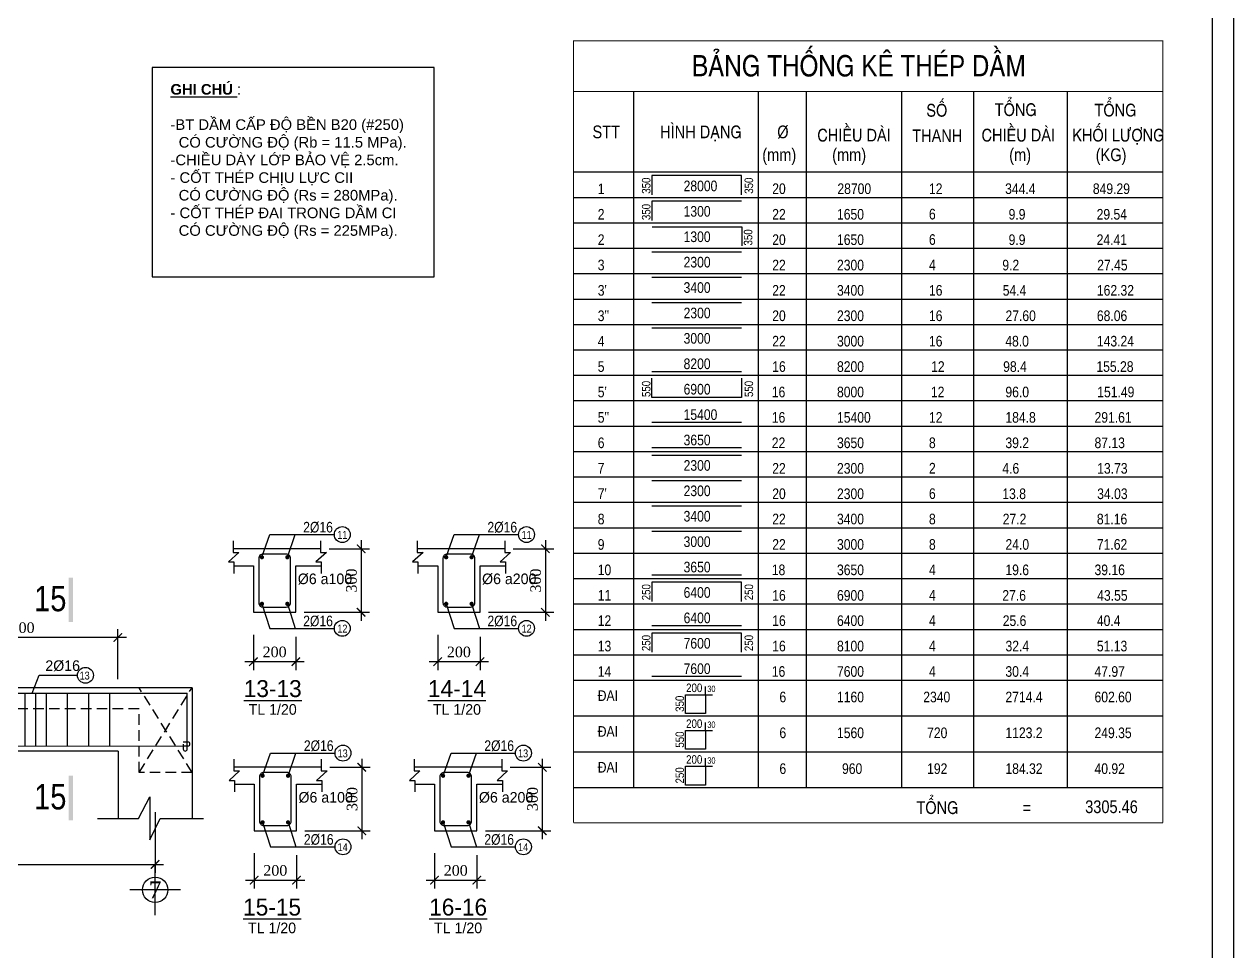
# Model space of a CAD drawing. Extents: x 394 to 4072, y -2056 to 755.
# Drawn here: x 2791.2 to 3076.7, y 373.8 to 592.8 of the extents above; entities that cross this region are included whole.
import ezdxf
from ezdxf.enums import TextEntityAlignment as Align

# ---------------------------------------------------------------- set-up
doc = ezdxf.new("R2010")
doc.units = 0
doc.header["$MEASUREMENT"] = 0
doc.linetypes.add('CENTER2', pattern=[1.125, 0.75, -0.125, 0.125, -0.125])
doc.linetypes.add('HIDDEN', pattern=[0.375, 0.25, -0.125])
doc.layers.get('0').update_dxf_attribs({"linetype": 'CONTINUOUS'})
doc.layers.get('DEFPOINTS').update_dxf_attribs({"linetype": 'CONTINUOUS'})
for name, color, linetype in [('cot', 8, 'CONTINUOUS'), ('DAI', 3, 'CONTINUOUS'), ('DIM', 1, 'CONTINUOUS'), ('DUT', 7, 'CENTER2'), ('MOTAAR', 1, 'CONTINUOUS'), ('TEXT', 7, 'CONTINUOUS'), ('THEP', 6, 'CONTINUOUS'), ('TU1', 9, 'CONTINUOUS'), ('TUONG', 7, 'CONTINUOUS')]:
    doc.layers.add(name, color=color, linetype=linetype)
doc.styles.add('DIM-NEW', font='')
doc.styles.add('style1', font='')
doc.styles.add('T1', font='romans.shx')
doc.styles.add('T2', font='')
doc.styles.get('DIM-NEW').set_extended_font_data('VNI-Helve-Condense')
doc.styles.get('style1').set_extended_font_data('VNI-Goudy')
doc.styles.get('T2').set_extended_font_data('VNI-Times')
doc.dimstyles.new('TL20', dxfattribs={"dimtxt": 2.5, "dimasz": 2, "dimexe": 2, "dimexo": 2, "dimgap": 1, "dimtad": 1, "dimdec": 0, "dimlfac": 20, "dimzin": 0, "dimdsep": 46, "dimtxsty": 'T2', "dimblk": 'ARCHTICK', "dimcen": 2.5, "dimdle": 2, "dimclrd": 1, "dimclre": 1, "dimclrt": 2, "dimadec": 0, "dimazin": 0, "dimtfac": 1, "dimtdec": 0, "dimtix": 1, "dimtofl": 0, "dimtmove": 0, "dimatfit": 0, "dimldrblk": 'ARCHTICK', "dimfxl": 1, "dimtolj": 1, "dimtzin": 0, "dimlwd": -1, "dimlwe": -1, "dimarcsym": 0})

# ---------------------------------------------------------------- blocks, each defined once
blk = doc.blocks.new('truc2')
at = {"layer": 'MOTAAR'}
for p, q in [((0, -15), (0, 0)), ((7.5, -7.5), (-7.5, -7.5))]:
    blk.add_line(p, q, dxfattribs=at)
blk.add_lwpolyline([(0, -3.5), (0, -1.84)], dxfattribs=at)
blk.add_circle((0, -7.5), 3.75, dxfattribs=at)
at = {"layer": 'TEXT', "style": 'T2'}
blk.add_attdef('1', text='', height=5, dxfattribs=at).set_placement((0, -7.5), align=Align.MIDDLE_CENTER)
blk = doc.blocks.new('_ARCHTICK')
at = {"color": 0, "linetype": 'ByBlock', "const_width": 0.15}
blk.add_lwpolyline([(-0.5, -0.5), (0.5, 0.5)], dxfattribs=at)
blk = doc.blocks.new('*D100')
at = {"layer": 'DEFPOINTS', "color": 0, "transparency": 16777216}
for p in [(2768.28, 447.99), (2768.28, 436.12), (2813.28, 436.12)]:
    blk.add_point(p, dxfattribs=at)
at = {"layer": 'TUONG', "color": 1, "transparency": 16777216}
for p, q in [((2768.28, 438.12), (2768.28, 449.99)), ((2813.28, 438.12), (2813.28, 449.99)), ((2815.28, 447.99), (2766.28, 447.99))]:
    blk.add_line(p, q, dxfattribs=at)
at = {"layer": 'TUONG', "color": 1, "transparency": 16777216, "xscale": 2, "yscale": 2, "zscale": 2, "rotation": 180}
blk.add_blockref('_ARCHTICK', (2768.28, 447.99), dxfattribs=at)
at = {"layer": 'TUONG', "color": 1, "transparency": 16777216, "xscale": 2, "yscale": 2, "zscale": 2}
blk.add_blockref('_ARCHTICK', (2813.28, 447.99), dxfattribs=at)
at = {"layer": 'TUONG', "color": 2, "transparency": 16777216, "insert": (2790.78, 450.29), "char_height": 2.5, "attachment_point": 5, "style": 'T2'}
blk.add_mtext('\\A1;900', dxfattribs=at)
blk = doc.blocks.new('*D96')
at = {"layer": 'DEFPOINTS', "color": 0, "transparency": 16777216}
for p in [(2673.55, 408.74), (2822.07, 408.74), (2822.07, 394.41)]:
    blk.add_point(p, dxfattribs=at)
at = {"layer": 'TUONG', "color": 1, "transparency": 16777216}
for p, q in [((2673.55, 406.74), (2673.55, 392.41)), ((2822.07, 406.74), (2822.07, 392.41)), ((2671.55, 394.41), (2824.07, 394.41))]:
    blk.add_line(p, q, dxfattribs=at)
at = {"layer": 'TUONG', "color": 1, "transparency": 16777216, "xscale": 2, "yscale": 2, "zscale": 2, "rotation": 180}
blk.add_blockref('_ARCHTICK', (2673.55, 394.41), dxfattribs=at)
at = {"layer": 'TUONG', "color": 1, "transparency": 16777216, "xscale": 2, "yscale": 2, "zscale": 2}
blk.add_blockref('_ARCHTICK', (2822.07, 394.41), dxfattribs=at)
at = {"layer": 'TUONG', "color": 2, "transparency": 16777216, "insert": (2747.81, 396.7), "char_height": 2.5, "attachment_point": 5, "style": 'T2'}
blk.add_mtext('\\A1;3600', dxfattribs=at)
blk = doc.blocks.new('*D105')
at = {"layer": 'cot', "color": 1, "transparency": 16777216}
for p, q in [((2888.02, 397.02), (2888.02, 388.69)), ((2898.02, 396.57), (2898.02, 388.69)), ((2886.02, 390.69), (2900.02, 390.69))]:
    blk.add_line(p, q, dxfattribs=at)
at = {"layer": 'DEFPOINTS', "color": 0, "transparency": 16777216}
for p in [(2888.02, 399.02), (2898.02, 398.57), (2898.02, 390.69)]:
    blk.add_point(p, dxfattribs=at)
at = {"layer": 'cot', "color": 1, "transparency": 16777216, "xscale": 2, "yscale": 2, "zscale": 2, "rotation": 180}
blk.add_blockref('_ARCHTICK', (2888.02, 390.69), dxfattribs=at)
at = {"layer": 'cot', "color": 1, "transparency": 16777216, "xscale": 2, "yscale": 2, "zscale": 2}
blk.add_blockref('_ARCHTICK', (2898.02, 390.69), dxfattribs=at)
at = {"layer": 'cot', "color": 2, "lineweight": -2, "transparency": 16777216, "insert": (2893.02, 392.97), "char_height": 2.5, "attachment_point": 5, "style": 'T2'}
blk.add_mtext('\\A1;200', dxfattribs=at)
blk = doc.blocks.new('*D104')
at = {"layer": 'cot', "color": 1, "transparency": 16777216}
for p, q in [((2905.88, 417.34), (2915.44, 417.34)), ((2913.44, 419.34), (2913.44, 400.34)), ((2900.02, 402.34), (2915.44, 402.34))]:
    blk.add_line(p, q, dxfattribs=at)
at = {"layer": 'DEFPOINTS', "color": 0, "transparency": 16777216}
for p in [(2903.88, 417.34), (2898.02, 402.34), (2913.44, 402.34)]:
    blk.add_point(p, dxfattribs=at)
at = {"layer": 'cot', "color": 1, "transparency": 16777216, "xscale": 2, "yscale": 2, "zscale": 2}
for p, rotation in [((2913.44, 417.34), 90), ((2913.44, 402.34), 270)]:
    blk.add_blockref('_ARCHTICK', p, dxfattribs=dict(at, rotation=rotation))
at = {"layer": 'cot', "color": 2, "lineweight": -2, "transparency": 16777216, "insert": (2911.16, 409.84), "char_height": 2.5, "attachment_point": 5, "rotation": 90, "style": 'T2'}
blk.add_mtext('\\A1;300', dxfattribs=at)
blk = doc.blocks.new('*D109')
at = {"layer": 'cot', "color": 1, "transparency": 16777216}
for p, q in [((2906.61, 468.93), (2916.18, 468.93)), ((2914.18, 470.93), (2914.18, 451.93)), ((2900.76, 453.93), (2916.18, 453.93))]:
    blk.add_line(p, q, dxfattribs=at)
at = {"layer": 'DEFPOINTS', "color": 0, "transparency": 16777216}
for p in [(2904.61, 468.93), (2898.76, 453.93), (2914.18, 453.93)]:
    blk.add_point(p, dxfattribs=at)
at = {"layer": 'cot', "color": 1, "transparency": 16777216, "xscale": 2, "yscale": 2, "zscale": 2}
for p, rotation in [((2914.18, 468.93), 90), ((2914.18, 453.93), 270)]:
    blk.add_blockref('_ARCHTICK', p, dxfattribs=dict(at, rotation=rotation))
at = {"layer": 'cot', "color": 2, "lineweight": -2, "transparency": 16777216, "insert": (2911.9, 461.43), "char_height": 2.5, "attachment_point": 5, "rotation": 90, "style": 'T2'}
blk.add_mtext('\\A1;300', dxfattribs=at)
blk = doc.blocks.new('*D108')
at = {"layer": 'cot', "color": 1, "transparency": 16777216}
for p, q in [((2888.76, 448.61), (2888.76, 440.28)), ((2898.76, 448.16), (2898.76, 440.28)), ((2886.76, 442.28), (2900.76, 442.28))]:
    blk.add_line(p, q, dxfattribs=at)
at = {"layer": 'DEFPOINTS', "color": 0, "transparency": 16777216}
for p in [(2888.76, 450.61), (2898.76, 450.16), (2898.76, 442.28)]:
    blk.add_point(p, dxfattribs=at)
at = {"layer": 'cot', "color": 1, "transparency": 16777216, "xscale": 2, "yscale": 2, "zscale": 2, "rotation": 180}
blk.add_blockref('_ARCHTICK', (2888.76, 442.28), dxfattribs=at)
at = {"layer": 'cot', "color": 1, "transparency": 16777216, "xscale": 2, "yscale": 2, "zscale": 2}
blk.add_blockref('_ARCHTICK', (2898.76, 442.28), dxfattribs=at)
at = {"layer": 'cot', "color": 2, "lineweight": -2, "transparency": 16777216, "insert": (2893.76, 444.56), "char_height": 2.5, "attachment_point": 5, "style": 'T2'}
blk.add_mtext('\\A1;200', dxfattribs=at)
blk = doc.blocks.new('*D107')
at = {"layer": 'cot', "color": 1, "transparency": 16777216}
for p, q in [((2845.27, 448.61), (2845.27, 440.28)), ((2855.27, 448.16), (2855.27, 440.28)), ((2843.27, 442.28), (2857.27, 442.28))]:
    blk.add_line(p, q, dxfattribs=at)
at = {"layer": 'DEFPOINTS', "color": 0, "transparency": 16777216}
for p in [(2845.27, 450.61), (2855.27, 450.16), (2855.27, 442.28)]:
    blk.add_point(p, dxfattribs=at)
at = {"layer": 'cot', "color": 1, "transparency": 16777216, "xscale": 2, "yscale": 2, "zscale": 2, "rotation": 180}
blk.add_blockref('_ARCHTICK', (2845.27, 442.28), dxfattribs=at)
at = {"layer": 'cot', "color": 1, "transparency": 16777216, "xscale": 2, "yscale": 2, "zscale": 2}
blk.add_blockref('_ARCHTICK', (2855.27, 442.28), dxfattribs=at)
at = {"layer": 'cot', "color": 2, "lineweight": -2, "transparency": 16777216, "insert": (2850.27, 444.56), "char_height": 2.5, "attachment_point": 5, "style": 'T2'}
blk.add_mtext('\\A1;200', dxfattribs=at)
blk = doc.blocks.new('*D106')
at = {"layer": 'cot', "color": 1, "transparency": 16777216}
for p, q in [((2863.12, 468.93), (2872.69, 468.93)), ((2870.69, 470.93), (2870.69, 451.93)), ((2857.27, 453.93), (2872.69, 453.93))]:
    blk.add_line(p, q, dxfattribs=at)
at = {"layer": 'DEFPOINTS', "color": 0, "transparency": 16777216}
for p in [(2861.12, 468.93), (2855.27, 453.93), (2870.69, 453.93)]:
    blk.add_point(p, dxfattribs=at)
at = {"layer": 'cot', "color": 1, "transparency": 16777216, "xscale": 2, "yscale": 2, "zscale": 2}
for p, rotation in [((2870.69, 468.93), 90), ((2870.69, 453.93), 270)]:
    blk.add_blockref('_ARCHTICK', p, dxfattribs=dict(at, rotation=rotation))
at = {"layer": 'cot', "color": 2, "lineweight": -2, "transparency": 16777216, "insert": (2868.41, 461.43), "char_height": 2.5, "attachment_point": 5, "rotation": 90, "style": 'T2'}
blk.add_mtext('\\A1;300', dxfattribs=at)
blk = doc.blocks.new('*D111')
at = {"layer": 'cot', "color": 1, "transparency": 16777216}
for p, q in [((2863.29, 417.34), (2872.85, 417.34)), ((2870.85, 419.34), (2870.85, 400.34)), ((2857.43, 402.34), (2872.85, 402.34))]:
    blk.add_line(p, q, dxfattribs=at)
at = {"layer": 'DEFPOINTS', "color": 0, "transparency": 16777216}
for p in [(2861.29, 417.34), (2855.43, 402.34), (2870.85, 402.34)]:
    blk.add_point(p, dxfattribs=at)
at = {"layer": 'cot', "color": 1, "transparency": 16777216, "xscale": 2, "yscale": 2, "zscale": 2}
for p, rotation in [((2870.85, 417.34), 90), ((2870.85, 402.34), 270)]:
    blk.add_blockref('_ARCHTICK', p, dxfattribs=dict(at, rotation=rotation))
at = {"layer": 'cot', "color": 2, "lineweight": -2, "transparency": 16777216, "insert": (2868.57, 409.84), "char_height": 2.5, "attachment_point": 5, "rotation": 90, "style": 'T2'}
blk.add_mtext('\\A1;300', dxfattribs=at)
blk = doc.blocks.new('*D110')
at = {"layer": 'cot', "color": 1, "transparency": 16777216}
for p, q in [((2845.43, 397.02), (2845.43, 388.69)), ((2855.43, 396.57), (2855.43, 388.69)), ((2843.43, 390.69), (2857.43, 390.69))]:
    blk.add_line(p, q, dxfattribs=at)
at = {"layer": 'DEFPOINTS', "color": 0, "transparency": 16777216}
for p in [(2845.43, 399.02), (2855.43, 398.57), (2855.43, 390.69)]:
    blk.add_point(p, dxfattribs=at)
at = {"layer": 'cot', "color": 1, "transparency": 16777216, "xscale": 2, "yscale": 2, "zscale": 2, "rotation": 180}
blk.add_blockref('_ARCHTICK', (2845.43, 390.69), dxfattribs=at)
at = {"layer": 'cot', "color": 1, "transparency": 16777216, "xscale": 2, "yscale": 2, "zscale": 2}
blk.add_blockref('_ARCHTICK', (2855.43, 390.69), dxfattribs=at)
at = {"layer": 'cot', "color": 2, "lineweight": -2, "transparency": 16777216, "insert": (2850.43, 392.97), "char_height": 2.5, "attachment_point": 5, "style": 'T2'}
blk.add_mtext('\\A1;200', dxfattribs=at)

msp = doc.modelspace()

# ---------------------------------------------------------------- linework, layer by layer
at = {"layer": 'cot', "lineweight": -2, "ltscale": 10}
for p, q in [((2920.833, 551.909), (2934.955, 551.909)), ((2934.955, 551.909), (3059.93, 551.909)), ((2920.833, 545.909), (2934.955, 545.909)), ((2934.955, 545.909), (3059.93, 545.909)), ((2920.833, 539.909), (2934.955, 539.909)), ((2934.955, 539.909), (3059.93, 539.909)), ((2920.833, 533.909), (2934.955, 533.909)), ((2934.955, 533.909), (3059.93, 533.909)), ((2920.833, 527.909), (2934.955, 527.909)), ((2934.955, 527.909), (3059.93, 527.909)), ((2920.833, 521.909), (2934.955, 521.909)), ((2934.955, 521.909), (3059.93, 521.909)), ((2920.833, 515.909), (2934.955, 515.909)), ((2934.955, 515.909), (3059.93, 515.909)), ((2920.833, 509.909), (2934.955, 509.909)), ((2934.955, 509.909), (3059.93, 509.909)), ((2920.833, 503.909), (3059.93, 503.909)), ((2920.833, 497.909), (2934.955, 497.909)), ((2934.955, 497.909), (3059.93, 497.909)), ((2920.833, 491.909), (2934.955, 491.909)), ((2934.955, 491.909), (3059.93, 491.909)), ((2920.833, 485.909), (2934.955, 485.909)), ((2934.955, 485.909), (3059.93, 485.909)), ((2920.833, 479.909), (2934.955, 479.909)), ((2934.955, 479.909), (3059.93, 479.909)), ((2920.833, 473.909), (2934.955, 473.909)), ((2934.955, 473.909), (3059.93, 473.909)), ((2920.833, 467.909), (2934.955, 467.909)), ((2934.955, 467.909), (3059.93, 467.909)), ((2920.833, 461.909), (2934.955, 461.909)), ((2934.955, 461.909), (3059.93, 461.909)), ((2920.833, 455.909), (2934.955, 455.909)), ((2934.955, 455.909), (3059.93, 455.909)), ((2920.833, 449.909), (2934.955, 449.909)), ((2934.955, 449.909), (3059.93, 449.909)), ((2920.833, 443.909), (2934.955, 443.909)), ((2934.955, 443.909), (3059.93, 443.909)), ((2920.833, 437.909), (2934.955, 437.909)), ((2934.955, 437.909), (3059.93, 437.909)), ((2920.833, 429.45), (2934.955, 429.45)), ((2934.955, 429.45), (3059.93, 429.45)), ((2920.833, 420.992), (2934.955, 420.992)), ((2934.955, 420.992), (3059.93, 420.992)), ((2920.833, 412.533), (2934.955, 412.533)), ((2934.955, 412.533), (3059.93, 412.533))]:
    msp.add_line(p, q, dxfattribs=at)
for points in [[(2847.27, 466.935), (2849.148, 472.283), (2864.362, 472.283)], [(2853.27, 466.935), (2855.148, 472.283)], [(2890.76, 466.935), (2892.638, 472.283), (2907.853, 472.283)], [(2896.76, 466.935), (2898.638, 472.283)], [(2847.27, 455.935), (2849.148, 450.14), (2864.362, 450.14)], [(2853.27, 455.935), (2855.148, 450.14)], [(2890.76, 455.935), (2892.638, 450.14), (2907.853, 450.14)], [(2896.76, 455.935), (2898.638, 450.14)], [(2847.432, 415.342), (2849.31, 420.69), (2864.524, 420.69)], [(2853.432, 415.342), (2855.31, 420.69)], [(2890.024, 415.342), (2891.902, 420.69), (2907.116, 420.69)], [(2896.024, 415.342), (2897.902, 420.69)], [(2847.432, 404.342), (2849.31, 398.548), (2864.524, 398.548)], [(2853.432, 404.342), (2855.31, 398.548)], [(2890.024, 404.342), (2891.902, 398.548), (2907.116, 398.548)], [(2896.024, 404.342), (2897.902, 398.548)]]:
    msp.add_lwpolyline(points, dxfattribs=at)
at = {"layer": 'DAI'}
for p, q in [((2791.384, 422.369), (2791.384, 434.869)), ((2793.884, 422.369), (2793.884, 434.869)), ((2796.384, 422.369), (2796.384, 434.869)), ((2801.384, 422.369), (2801.384, 434.869)), ((2806.384, 422.369), (2806.384, 434.869)), ((2811.384, 422.369), (2811.384, 434.869))]:
    msp.add_line(p, q, dxfattribs=at)
for points in [[(2854.02, 466.685, 0.4142136), (2853.02, 467.685), (2847.52, 467.685, 0.4142136), (2846.52, 466.685), (2846.52, 456.185, 0.4142136), (2847.52, 455.185), (2853.02, 455.185, 0.4142136), (2854.02, 456.185)], [(2897.51, 466.685, 0.4142136), (2896.51, 467.685), (2891.01, 467.685, 0.4142136), (2890.01, 466.685), (2890.01, 456.185, 0.4142136), (2891.01, 455.185), (2896.51, 455.185, 0.4142136), (2897.51, 456.185)], [(2854.182, 415.092, 0.4142136), (2853.182, 416.092), (2847.682, 416.092, 0.4142136), (2846.682, 415.092), (2846.682, 404.592, 0.4142136), (2847.682, 403.592), (2853.182, 403.592, 0.4142136), (2854.182, 404.592)], [(2896.774, 415.092, 0.4142136), (2895.774, 416.092), (2890.274, 416.092, 0.4142136), (2889.274, 415.092), (2889.274, 404.592, 0.4142136), (2890.274, 403.592), (2895.774, 403.592, 0.4142136), (2896.774, 404.592)]]:
    msp.add_lwpolyline(points, format="xyb", close=True, dxfattribs=at)
at = {"layer": 'DUT', "linetype": 'HIDDEN', "ltscale": 10}
for p, q in [((2818.28, 416.119), (2830.78, 436.119)), ((2830.818, 416.119), (2818.28, 436.119))]:
    msp.add_line(p, q, dxfattribs=at)
msp.add_lwpolyline([(2830.78, 416.119), (2830.78, 416.119), (2818.28, 416.119), (2818.28, 431.119), (2784.568, 431.119), (2784.568, 421.119), (2777.068, 421.119), (2777.068, 431.119), (2753.846, 431.119)], dxfattribs=at)
at = {"layer": 'TEXT', "ltscale": 10}
msp.add_lwpolyline([(2235.669, 158.319), (3076.669, 158.319), (3076.669, 752.319), (2235.669, 752.319)], close=True, dxfattribs=at)
for points in [[(2801.642, 451.641), (2802.692, 451.641), (2801.642, 462.141), (2802.692, 462.141)], [(2801.642, 404.845), (2802.692, 404.845), (2801.642, 415.345), (2802.692, 415.345)]]:
    msp.add_trace(points, dxfattribs=at)
at = {"layer": 'THEP'}
for p, q in [((2952, 434.483), (2952, 436.395)), ((2952, 434.483), (2953.653, 434.483)), ((2952, 426.024), (2952, 427.936)), ((2952, 426.024), (2953.653, 426.024)), ((2952, 417.566), (2952, 419.477)), ((2952, 417.566), (2953.653, 417.566))]:
    msp.add_line(p, q, dxfattribs=at)
at = {"layer": 'THEP', "ltscale": 10}
msp.add_lwpolyline([(2240.669, 163.319), (3071.669, 163.319), (3071.669, 747.319), (2240.669, 747.319)], close=True, dxfattribs=at)
for points in [[(2960.467, 552.51), (2960.467, 557.042), (2960.467, 557.042), (2959.717, 557.042), (2939.318, 557.042), (2939.318, 557.042), (2939.318, 552.51)], [(2960.467, 550.991), (2960.467, 550.991), (2960.467, 550.991), (2959.717, 550.991), (2939.318, 550.991), (2939.318, 550.991), (2939.318, 546.458)], [(2939.406, 544.991), (2939.406, 544.991), (2939.406, 544.991), (2940.156, 544.991), (2960.555, 544.991), (2960.555, 544.991), (2960.555, 540.458)], [(2960.467, 538.991), (2960.467, 538.991), (2959.717, 538.991), (2939.318, 538.991), (2939.318, 538.991)], [(2960.467, 532.991), (2960.467, 532.991), (2959.717, 532.991), (2939.318, 532.991), (2939.318, 532.991)], [(2960.467, 526.991), (2960.467, 526.991), (2959.717, 526.991), (2939.318, 526.991), (2939.318, 526.991)], [(2960.467, 520.991), (2960.467, 520.991), (2959.717, 520.991), (2939.318, 520.991), (2939.318, 520.991)], [(2960.467, 510.738), (2960.467, 510.738), (2959.717, 510.738), (2939.318, 510.738), (2939.318, 510.738)], [(2960.467, 509.192), (2960.467, 504.659), (2960.467, 504.659), (2959.717, 504.659), (2939.318, 504.659), (2939.318, 504.659), (2939.318, 509.192)], [(2960.467, 498.738), (2960.467, 498.738), (2959.717, 498.738), (2939.318, 498.738), (2939.318, 498.738)], [(2960.467, 492.738), (2960.467, 492.738), (2959.717, 492.738), (2939.318, 492.738), (2939.318, 492.738)], [(2960.467, 490.991), (2960.467, 490.991), (2959.717, 490.991), (2939.318, 490.991), (2939.318, 490.991)], [(2960.467, 484.991), (2960.467, 484.991), (2959.717, 484.991), (2939.318, 484.991), (2939.318, 484.991)], [(2960.467, 478.991), (2960.467, 478.991), (2959.717, 478.991), (2939.318, 478.991), (2939.318, 478.991)], [(2960.467, 472.991), (2960.467, 472.991), (2959.717, 472.991), (2939.318, 472.991), (2939.318, 472.991)], [(2960.467, 462.738), (2960.467, 462.738), (2959.717, 462.738), (2939.318, 462.738), (2939.318, 462.738)], [(2960.467, 456.51), (2960.467, 461.042), (2960.467, 461.042), (2959.717, 461.042), (2939.318, 461.042), (2939.318, 461.042), (2939.318, 456.51)], [(2960.467, 450.738), (2960.467, 450.738), (2959.717, 450.738), (2939.318, 450.738), (2939.318, 450.738)], [(2960.467, 444.51), (2960.467, 449.042), (2960.467, 449.042), (2959.717, 449.042), (2939.318, 449.042), (2939.318, 449.042), (2939.318, 444.51)], [(2960.467, 438.738), (2960.467, 438.738), (2959.717, 438.738), (2939.318, 438.738), (2939.318, 438.738)], [(2748.818, 434.869), (2798.852, 434.869)], [(2798.852, 434.869), (2829.632, 434.869)], [(2750.66, 422.369), (2829.632, 422.353)]]:
    msp.add_lwpolyline(points, dxfattribs=at)
at = {"layer": 'THEP', "const_width": 0.5}
for points in [[(2847.02, 466.935, 1), (2847.52, 466.935, 1)], [(2853.52, 466.935, -1), (2853.02, 466.935, -1)], [(2890.51, 466.935, 1), (2891.01, 466.935, 1)], [(2897.01, 466.935, -1), (2896.51, 466.935, -1)], [(2847.02, 455.935, -1), (2847.52, 455.935, -1)], [(2853.52, 455.935, 1), (2853.02, 455.935, 1)], [(2890.51, 455.935, -1), (2891.01, 455.935, -1)], [(2897.01, 455.935, 1), (2896.51, 455.935, 1)], [(2847.182, 415.342, 1), (2847.682, 415.342, 1)], [(2853.682, 415.342, -1), (2853.182, 415.342, -1)], [(2889.774, 415.342, 1), (2890.274, 415.342, 1)], [(2896.274, 415.342, -1), (2895.774, 415.342, -1)], [(2847.182, 404.342, -1), (2847.682, 404.342, -1)], [(2853.682, 404.342, 1), (2853.182, 404.342, 1)], [(2889.774, 404.342, -1), (2890.274, 404.342, -1)], [(2896.274, 404.342, 1), (2895.774, 404.342, 1)]]:
    msp.add_lwpolyline(points, format="xyb", close=True, dxfattribs=at)
at = {"layer": 'THEP', "ltscale": 10}
for points in [[(2828.694, 422.777), (2828.694, 421.65, 1), (2829.632, 421.65), (2829.632, 423.056), (2829.632, 434.869)], [(2828.694, 422.369), (2829.822, 422.369, 1), (2829.822, 423.306), (2828.694, 423.306)]]:
    msp.add_lwpolyline(points, format="xyb", dxfattribs=at)
at = {"layer": 'THEP'}
for points in [[(2947.247, 434.483), (2952, 434.483), (2952, 430.048), (2947.247, 430.048), (2947.247, 434.483)], [(2947.247, 426.024), (2952, 426.024), (2952, 421.589), (2947.247, 421.589), (2947.247, 426.024)], [(2947.247, 417.566), (2952, 417.566), (2952, 413.131), (2947.247, 413.131), (2947.247, 417.566)]]:
    msp.add_lwpolyline(points, close=True, dxfattribs=at)
at = {"layer": 'TU1'}
for points in [[(2840.462, 470.809), (2840.462, 468.091), (2841.822, 468.091), (2839.355, 465.837), (2840.618, 465.837), (2840.618, 463.123)], [(2861.124, 470.809), (2861.124, 468.091), (2862.485, 468.091), (2860.018, 465.837), (2861.28, 465.837), (2861.28, 463.123)], [(2883.952, 470.809), (2883.952, 468.091), (2885.312, 468.091), (2882.846, 465.837), (2884.108, 465.837), (2884.108, 463.123)], [(2904.614, 470.809), (2904.614, 468.091), (2905.975, 468.091), (2903.508, 465.837), (2904.77, 465.837), (2904.77, 463.123)], [(2840.623, 419.217), (2840.623, 416.499), (2841.984, 416.499), (2839.517, 414.244), (2840.779, 414.244), (2840.779, 411.53)], [(2861.286, 419.217), (2861.286, 416.499), (2862.646, 416.499), (2860.18, 414.244), (2861.442, 414.244), (2861.442, 411.53)], [(2883.216, 419.217), (2883.216, 416.499), (2884.576, 416.499), (2882.109, 414.244), (2883.371, 414.244), (2883.371, 411.53)], [(2903.878, 419.217), (2903.878, 416.499), (2905.238, 416.499), (2902.772, 414.244), (2904.034, 414.244), (2904.034, 411.53)]]:
    msp.add_lwpolyline(points, dxfattribs=at)
at = {"layer": 'TU1', "lineweight": -2, "ltscale": 10}
msp.add_lwpolyline([(2793.046, 434.869), (2794.662, 439.058), (2803.738, 439.058)], dxfattribs=at)
at = {"layer": 'TU1', "ltscale": 10}
for centre in [(2866.237, 472.283), (2909.728, 472.283), (2866.237, 450.14), (2909.728, 450.14), (2805.613, 439.058), (2866.399, 420.69), (2908.991, 420.69), (2866.399, 398.548), (2908.991, 398.548)]:
    msp.add_circle(centre, 1.875, dxfattribs=at)
at = {"layer": 'TUONG', "lineweight": -2, "ltscale": 10}
for p, q in [((2934.955, 576.92), (2934.955, 412.533)), ((2964.393, 576.92), (2964.393, 412.533)), ((2975.699, 576.92), (2975.699, 412.533)), ((2998.226, 576.92), (2998.226, 412.533)), ((3015.241, 576.92), (3015.241, 412.533)), ((3037.3, 576.92), (3037.3, 412.533)), ((2920.833, 557.909), (3059.93, 557.909))]:
    msp.add_line(p, q, dxfattribs=at)
at = {"layer": 'TUONG'}
for p, q in [((2830.78, 436.119), (2748.818, 436.119)), ((2830.818, 436.119), (2830.818, 405.254)), ((2813.318, 421.119), (2750.66, 421.119)), ((2813.318, 421.119), (2813.318, 405.254))]:
    msp.add_line(p, q, dxfattribs=at)
at = {"layer": 'TUONG', "lineweight": -2, "ltscale": 10, "const_width": 0.25}
for points in [[(3059.93, 404.252), (3059.93, 588.901), (2920.833, 588.901), (2920.833, 404.252)], [(2920.833, 576.92), (3059.93, 576.92)], [(2920.833, 404.252), (3059.93, 404.252)]]:
    msp.add_lwpolyline(points, dxfattribs=at)
at = {"layer": 'TUONG'}
msp.add_lwpolyline([(2821.336, 533.182), (2887.922, 533.182), (2887.922, 582.57), (2821.336, 582.57)], close=True, dxfattribs=at)
for points in [[(2861.124, 468.935), (2840.462, 468.935)], [(2904.614, 468.935), (2883.952, 468.935)], [(2840.657, 464.935), (2845.27, 464.935), (2845.27, 453.935), (2855.27, 453.935), (2855.27, 464.935), (2861.319, 464.935)], [(2884.147, 464.935), (2888.76, 464.935), (2888.76, 453.935), (2898.76, 453.935), (2898.76, 464.935), (2904.809, 464.935)], [(2861.286, 417.342), (2840.623, 417.342)], [(2903.878, 417.342), (2883.216, 417.342)], [(2840.818, 413.342), (2845.432, 413.342), (2845.432, 402.342), (2855.432, 402.342), (2855.432, 413.342), (2861.481, 413.342)], [(2883.41, 413.342), (2888.024, 413.342), (2888.024, 402.342), (2898.024, 402.342), (2898.024, 413.342), (2904.073, 413.342)], [(2808.484, 405.254), (2818.152, 405.254), (2820.808, 410.337), (2820.808, 400.171), (2823.242, 405.254), (2833.454, 405.254)]]:
    msp.add_lwpolyline(points, dxfattribs=at)

# ---------------------------------------------------------------- block references
at = {"layer": 'DIM', "ltscale": 10, "xscale": 0.8000000000000002, "yscale": 0.8000000000000002, "zscale": 0.8000000000000002}
msp.add_blockref('truc2', (2822.068, 394.406), dxfattribs=at).add_auto_attribs({'1': '7'})

# ---------------------------------------------------------------- texts
at = {"layer": 'TEXT', "style": 'DIM-NEW'}
for s, height, p in [('BAÛNG THOÁNG KEÂ THEÙP DAÀM', 5, (2948.784, 580.507)), ('SOÁ ', 3, (3004.095, 570.979)), ('TOÅNG ', 3, (3020.241, 571.132)), ('TOÅNG ', 3, (3043.792, 571.023)), ('STT', 3, (2925.296, 565.878)), ('HÌNH DAÏNG', 3, (2941.27, 565.878)), ('%%254', 3, (2968.903, 565.878)), ('CHIEÀU DAØI', 3, (2978.358, 565.108)), ('CHIEÀU DAØI', 3, (3017.133, 565.108)), ('KHOÁI LÖÔÏNG', 3, (3038.542, 565.108)), ('THANH', 3, (3000.765, 564.953)), ('(mm)', 3, (2965.376, 560.467)), ('(mm)', 3, (2981.872, 560.467)), ('(m)', 3, (3023.658, 560.467)), ('(KG)', 3, (3044.073, 560.467)), ('1', 2.5, (2926.536, 552.674)), ('28000', 2.5, (2946.802, 553.367)), ('20', 2.5, (2967.72, 552.709)), ('28700', 2.5, (2983.103, 552.709)), ('12', 2.5, (3004.714, 552.709)), ('344.4', 2.5, (3022.694, 552.709)), ('849.29', 2.5, (3043.401, 552.709)), ('2', 2.5, (2926.536, 546.674)), ('1300', 2.5, (2946.802, 547.367)), ('22', 2.5, (2967.72, 546.674)), ('1650', 2.5, (2983.01, 546.674)), ('6', 2.5, (3004.714, 546.709)), ('9.9', 2.5, (3023.514, 546.674)), ('29.54', 2.5, (3044.296, 546.674)), ('2', 2.5, (2926.536, 540.674)), ('1300', 2.5, (2946.802, 541.367)), ('20', 2.5, (2967.72, 540.674)), ('1650', 2.5, (2983.01, 540.674)), ('6', 2.5, (3004.714, 540.709)), ('9.9', 2.5, (3023.514, 540.674)), ('24.41', 2.5, (3044.296, 540.674)), ('3', 2.5, (2926.536, 534.709)), ('2300', 2.5, (2946.802, 535.367)), ('22', 2.5, (2967.72, 534.674)), ('2300', 2.5, (2983.01, 534.674)), ('4', 2.5, (3004.714, 534.709)), ('9.2', 2.5, (3022.035, 534.674)), ('27.45', 2.5, (3044.425, 534.674)), ("3'", 2.5, (2926.536, 528.709)), ('3400', 2.5, (2946.802, 529.367)), ('22', 2.5, (2967.72, 528.709)), ('3400', 2.5, (2983.01, 528.709)), ('16', 2.5, (3004.714, 528.709)), ('54.4', 2.5, (3022.125, 528.709)), ('162.32', 2.5, (3044.351, 528.709)), ('2300', 2.5, (2946.802, 523.367)), ("3''", 2.5, (2926.536, 522.709)), ('20', 2.5, (2967.72, 522.709)), ('2300', 2.5, (2983.01, 522.709)), ('16', 2.5, (3004.714, 522.709)), ('27.60', 2.5, (3022.777, 522.709)), ('68.06', 2.5, (3044.351, 522.709)), ('3000', 2.5, (2946.802, 517.367)), ('4', 2.5, (2926.536, 516.709)), ('22', 2.5, (2967.72, 516.709)), ('3000', 2.5, (2983.01, 516.709)), ('16', 2.5, (3004.714, 516.709)), ('48.0', 2.5, (3022.731, 516.709)), ('143.24', 2.5, (3044.351, 516.709)), ('5', 2.5, (2926.536, 510.709)), ('8200', 2.5, (2946.802, 511.367)), ('16', 2.5, (2967.72, 510.709)), ('8200', 2.5, (2983.01, 510.709)), ('12', 2.5, (3005.226, 510.709)), ('98.4', 2.5, (3022.236, 510.709)), ('155.28', 2.5, (3044.239, 510.709)), ("5'", 2.5, (2926.536, 504.709)), ('6900', 2.5, (2946.802, 505.367)), ('16', 2.5, (2967.618, 504.709)), ('8000', 2.5, (2983.01, 504.709)), ('12', 2.5, (3005.18, 504.709)), ('96.0', 2.5, (3022.763, 504.709)), ('151.49', 2.5, (3044.434, 504.709)), ("5''", 2.5, (2926.536, 498.709)), ('15400', 2.5, (2946.802, 499.367)), ('16', 2.5, (2967.618, 498.709)), ('15400', 2.5, (2983.01, 498.709)), ('12', 2.5, (3004.714, 498.709)), ('184.8', 2.5, (3022.763, 498.709)), ('291.61', 2.5, (3043.796, 498.709)), ('6', 2.5, (2926.536, 492.709)), ('3650', 2.5, (2946.802, 493.367)), ('22', 2.5, (2967.618, 492.709)), ('3650', 2.5, (2983.01, 492.709)), ('8', 2.5, (3004.714, 492.709)), ('39.2', 2.5, (3022.763, 492.709)), ('87.13', 2.5, (3043.796, 492.709)), ('7', 2.5, (2926.536, 486.709)), ('2300', 2.5, (2946.802, 487.367)), ('22', 2.5, (2967.72, 486.674)), ('2300', 2.5, (2983.01, 486.674)), ('2', 2.5, (3004.714, 486.709)), ('4.6', 2.5, (3022.035, 486.674)), ('13.73', 2.5, (3044.425, 486.674)), ("7'", 2.5, (2926.536, 480.709)), ('2300', 2.5, (2946.802, 481.367)), ('20', 2.5, (2967.72, 480.674)), ('2300', 2.5, (2983.01, 480.674)), ('6', 2.5, (3004.714, 480.709)), ('13.8', 2.5, (3022.035, 480.674)), ('34.03', 2.5, (3044.425, 480.674)), ('8', 2.5, (2926.536, 474.709)), ('3400', 2.5, (2946.802, 475.367)), ('22', 2.5, (2967.72, 474.709)), ('3400', 2.5, (2983.01, 474.709)), ('8', 2.5, (3004.714, 474.709)), ('27.2', 2.5, (3022.125, 474.709)), ('81.16', 2.5, (3044.351, 474.709)), ('9', 2.5, (2926.536, 468.709)), ('3000', 2.5, (2946.802, 469.367)), ('22', 2.5, (2967.72, 468.709)), ('3000', 2.5, (2983.01, 468.709)), ('8', 2.5, (3004.714, 468.709)), ('24.0', 2.5, (3022.777, 468.709)), ('71.62', 2.5, (3044.351, 468.709)), ('3650', 2.5, (2946.802, 463.367)), ('10', 2.5, (2926.536, 462.709)), ('18', 2.5, (2967.618, 462.709)), ('3650', 2.5, (2983.01, 462.709)), ('4', 2.5, (3004.714, 462.709)), ('19.6', 2.5, (3022.763, 462.709)), ('39.16', 2.5, (3043.796, 462.709)), ('6400', 2.5, (2946.802, 457.367)), ('11', 2.5, (2926.536, 456.709)), ('16', 2.5, (2967.72, 456.674)), ('6900', 2.5, (2983.01, 456.674)), ('4', 2.5, (3004.714, 456.709)), ('27.6', 2.5, (3022.035, 456.674)), ('43.55', 2.5, (3044.425, 456.674)), ('12', 2.5, (2926.536, 450.709)), ('6400', 2.5, (2946.802, 451.367)), ('16', 2.5, (2967.72, 450.709)), ('6400', 2.5, (2983.01, 450.709)), ('4', 2.5, (3004.714, 450.709)), ('25.6', 2.5, (3022.125, 450.709)), ('40.4', 2.5, (3044.351, 450.709)), ('13', 2.5, (2926.536, 444.709)), ('7600', 2.5, (2946.802, 445.367)), ('16', 2.5, (2967.72, 444.709)), ('8100', 2.5, (2983.01, 444.709)), ('4', 2.5, (3004.714, 444.709)), ('32.4', 2.5, (3022.777, 444.709)), ('51.13', 2.5, (3044.351, 444.709)), ('14', 2.5, (2926.536, 438.709)), ('7600', 2.5, (2946.802, 439.367)), ('16', 2.5, (2967.618, 438.709)), ('7600', 2.5, (2983.01, 438.709)), ('4', 2.5, (3004.714, 438.709)), ('30.4', 2.5, (3022.763, 438.709)), ('47.97', 2.5, (3043.796, 438.709)), ('200', 2, (2947.395, 435.1)), ('ÑAI', 2.5, (2926.536, 433.01)), ('30', 1.5, (2952.413, 435.1)), ('6', 2.5, (2969.418, 432.686)), ('1160', 2.5, (2983.01, 432.686)), ('2340', 2.5, (3003.37, 432.686)), ('2714.4', 2.5, (3022.763, 432.686)), ('602.60', 2.5, (3043.796, 432.686)), ('200', 2, (2947.395, 426.641)), ('ÑAI', 2.5, (2926.536, 424.551)), ('30', 1.5, (2952.413, 426.641)), ('6', 2.5, (2969.418, 424.227)), ('1560', 2.5, (2983.01, 424.227)), ('720', 2.5, (3004.278, 424.227)), ('1123.2', 2.5, (3022.763, 424.227)), ('249.35', 2.5, (3043.796, 424.227)), ('200', 2, (2947.395, 418.182)), ('30', 1.5, (2952.413, 418.182)), ('ÑAI', 2.5, (2926.536, 416.093)), ('6', 2.5, (2969.418, 415.768)), ('960', 2.5, (2984.196, 415.768)), ('192', 2.5, (3004.278, 415.768)), ('184.32', 2.5, (3022.763, 415.768)), ('40.92', 2.5, (3043.796, 415.768)), ('TOÅNG', 3, (3001.764, 406.32)), ('=', 3, (3026.835, 406.32)), ('3305.46', 3, (3041.591, 406.522))]:
    msp.add_text(s, height=height, dxfattribs=at).set_placement(p)
for s, p in [('350', (2938.968, 552.767)), ('350', (2963.199, 552.767)), ('350', (2938.968, 546.545)), ('350', (2963.024, 540.545)), ('550', (2938.968, 504.767)), ('550', (2963.199, 504.767)), ('250', (2938.968, 456.767)), ('250', (2963.199, 456.767)), ('250', (2938.968, 444.767)), ('250', (2963.199, 444.767)), ('350', (2946.898, 430.428)), ('550', (2946.898, 421.97)), ('250', (2946.898, 413.511))]:
    msp.add_text(s, height=2, rotation=90, dxfattribs=at).set_placement(p)
for p in [(2857.011, 472.783), (2900.501, 472.783), (2857.011, 450.64), (2900.501, 450.64), (2857.173, 421.19), (2899.765, 421.19), (2857.173, 399.048), (2899.765, 399.048)]:
    e = msp.add_text('2%%25416', height=2.5, dxfattribs=at)
    e.set_placement(p)
    e.dxf.unprotected_set("ltscale", 0)
at = {"layer": 'TEXT', "ltscale": 10}
for s, height, style, p in [('11', 1.875, 'DIM-NEW', (2865.062, 471.277)), ('11', 1.875, 'DIM-NEW', (2908.553, 471.277)), ('%%2546 a100', 2.5, 'style1', (2855.742, 460.587)), ('%%2546 a200', 2.5, 'style1', (2899.232, 460.587)), ('15', 6, 'DIM-NEW', (2793.483, 454.182)), ('12', 1.875, 'DIM-NEW', (2865.062, 449.134)), ('12', 1.875, 'DIM-NEW', (2908.553, 449.134)), ('2%%25416', 2.5, 'style1', (2796.148, 440.09)), ('13', 1.875, 'DIM-NEW', (2804.226, 438.052)), ('13', 1.875, 'DIM-NEW', (2865.134, 419.684)), ('13', 1.875, 'DIM-NEW', (2907.726, 419.684)), ('15', 6, 'DIM-NEW', (2793.483, 407.387)), ('%%2546 a100', 2.5, 'style1', (2855.903, 408.994)), ('%%2546 a200', 2.5, 'style1', (2898.495, 408.994)), ('14', 1.875, 'DIM-NEW', (2865.134, 397.541)), ('14', 1.875, 'DIM-NEW', (2907.726, 397.541))]:
    msp.add_text(s, height=height, dxfattribs=dict(at, style=style)).set_placement(p)
at = {"layer": 'TEXT', "color": 7, "linetype": 'Continuous', "ltscale": 50, "insert": (2825.68, 578.676), "char_height": 2.5, "width": 365.48335, "attachment_point": 1}
msp.add_mtext('{\\fVNI-Helve|b1|i0|c0|p2;\\LGHI CHUÙ\\fVNI-Helve|b0|i0|c0|p2;\\l :\\P\\P-BT DAÀM CAÁP ÑOÄ BEÀN B20 (#250)\\P  COÙ CÖÔØNG ÑOÄ (Rb = 11.5 MPa).\\P-CHIEÀU DAØY LÔÙP BAÛO VEÄ 2.5cm.\\P- COÁT THEÙP CHÒU LÖÏC CII \\P  COÙ CÖÔØNG ÑOÄ (Rs = 280MPa).\\P- COÁT THEÙP ÑAI TRONG DAÀM CI \\P  COÙ CÖÔØNG ÑOÄ (Rs = 225MPa).}', dxfattribs=at)
at = {"layer": 'TEXT', "char_height": 4, "attachment_point": 5, "line_spacing_factor": 0.85, "style": 'T1'}
for s, insert, width in [('{\\fVNI-Aptima|b0|i0|c0|p2;\\L13-13\\P\\H0.625x;\\lTL 1/20}', (2849.817, 433.816), 17.33333), ('{\\fVNI-Aptima|b0|i0|c0|p2;\\L14-14\\P\\H0.625x;\\lTL 1/20}', (2893.307, 433.816), 17.33333), ('{\\fVNI-Aptima|b0|i0|c0|p2;\\L15-15\\P\\H0.625x;\\lTL 1/20}', (2849.665, 382.223), 18.66667), ('{\\fVNI-Aptima|b0|i0|c0|p2;\\L16-16\\P\\H0.625x;\\lTL 1/20}', (2893.58, 382.223), 18.66667)]:
    msp.add_mtext(s, dxfattribs=dict(at, insert=insert, width=width))

# ---------------------------------------------------------------- dimensions: what is measured, and where the dimension line sits
at = {"layer": 'cot', "lineweight": -2, "ltscale": 10}
for base, p1, p2, picture, middle in [((2870.688, 453.935), (2861.124, 468.935), (2855.27, 453.935), '*D106', (2868.408, 461.435)), ((2914.178, 453.935), (2904.614, 468.935), (2898.76, 453.935), '*D109', (2911.899, 461.435)), ((2870.85, 402.342), (2861.286, 417.342), (2855.432, 402.342), '*D111', (2868.57, 409.842)), ((2913.442, 402.342), (2903.878, 417.342), (2898.024, 402.342), '*D104', (2911.162, 409.842))]:
    dim = msp.add_linear_dim(base=base, p1=p1, p2=p2, angle=90, dimstyle='TL20', dxfattribs=at)
    dim.commit()
    dim.dimension.update_dxf_attribs({"geometry": picture, "text_midpoint": middle})
for base, p1, p2, picture, middle in [((2855.27, 442.28), (2845.27, 450.611), (2855.27, 450.164), '*D107', (2850.27, 444.56)), ((2898.76, 442.28), (2888.76, 450.611), (2898.76, 450.164), '*D108', (2893.76, 444.56)), ((2855.432, 390.687), (2845.432, 399.018), (2855.432, 398.571), '*D110', (2850.432, 392.967)), ((2898.024, 390.687), (2888.024, 399.018), (2898.024, 398.571), '*D105', (2893.024, 392.967))]:
    dim = msp.add_linear_dim(base=base, p1=p1, p2=p2, dimstyle='TL20', dxfattribs=at)
    dim.commit()
    dim.dimension.update_dxf_attribs({"geometry": picture, "text_midpoint": middle})
at = {"layer": 'TUONG'}
dim = msp.add_linear_dim(base=(2768.28, 447.991), p1=(2813.28, 436.119), p2=(2768.28, 436.119), angle=180, dimstyle='TL20', dxfattribs=at)
dim.commit()
dim.dimension.update_dxf_attribs({"geometry": '*D100', "text_midpoint": (2790.78, 450.285)})
dim = msp.add_linear_dim(base=(2822.068, 394.406), p1=(2673.547, 408.739), p2=(2822.068, 408.739), text='3600', dimstyle='TL20', override={"dimtmove": 1}, dxfattribs=at)
dim.commit()
dim.dimension.update_dxf_attribs({"geometry": '*D96', "text_midpoint": (2747.808, 396.701)})

doc.saveas('drawing.dxf')
